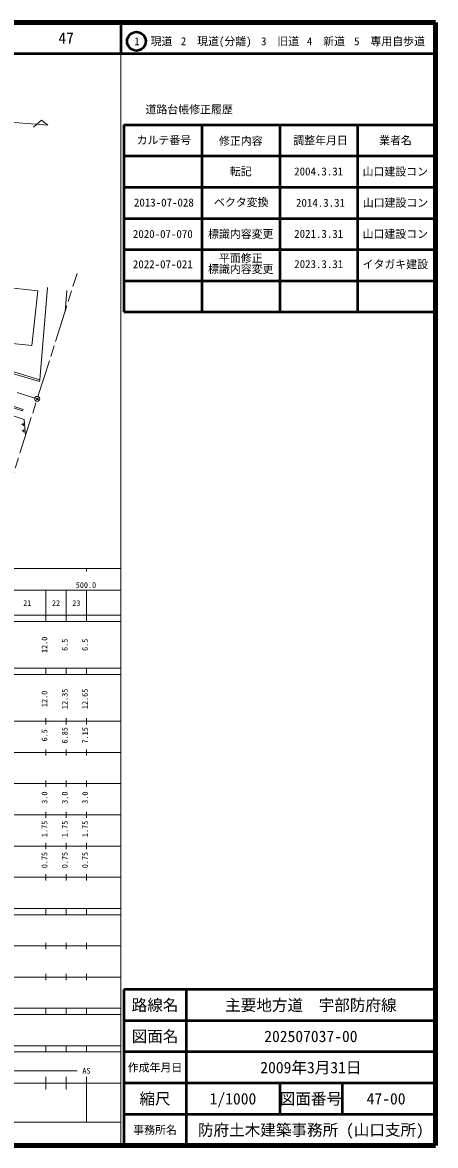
# Model space of a CAD drawing. Units: millimetres, scale not verified. Extents: x 40000 to 680000, y 20000 to 380000.
# Drawn here: x 547463 to 680000, y 20000 to 380000 of the extents above; entities that cross this region are included whole.
import ezdxf
from ezdxf.enums import TextEntityAlignment as Align

# ---------------------------------------------------------------- set-up
doc = ezdxf.new("R2010")
doc.units = ezdxf.units.MM
doc.header["$LTSCALE"] = 1000
doc.header["$PDMODE"] = 32
doc.header["$PDSIZE"] = 500
doc.linetypes.add('CHAIN', pattern=[18.5, 12, -1.5, 3.5, -1.5])
for name, color, linetype, lineweight in [('M-BGD', 7, 'Continuous', 13), ('M-BMK', 2, 'CHAIN', 13), ('M-BMK-SRVR', 3, 'Continuous', 13), ('M-TTL', 2, 'Continuous', 140), ('M-TTL-BAND', 7, 'Continuous', 13), ('M-TTL-FRAM', 2, 'Continuous', 50), ('M-TTL-LINE', 7, 'Continuous', 50)]:
    doc.layers.add(name, color=color, linetype=linetype, lineweight=lineweight)
doc.layers.add('M-OTRS', color=6, linetype='Continuous')
doc.layers.add('M-TTL-TXT', color=7, linetype='Continuous')
doc.styles.add('ＭＳ ゴシック', font='')
doc.styles.get('ＭＳ ゴシック').set_extended_font_data('MS Gothic')

msp = doc.modelspace()

# ---------------------------------------------------------------- linework, layer by layer
at = {"layer": 'M-BGD'}
for p, q in [((561671, 294132), (561125, 287332)), ((480209, 277753), (547510, 255501)), ((480351, 278185), (547653, 255932)), ((547510, 255501), (547653, 255932)), ((548038, 252693), (548419, 247443)), ((547624, 251194), (547141, 251159)), ((547775, 249111), (547292, 249076)), ((547608, 251420), (547641, 250967)), ((547712, 251656), (547778, 250749)), ((547759, 249338), (547792, 248885)), ((547863, 249573), (547929, 248667))]:
    msp.add_line(p, q, dxfattribs=at)
msp.add_lwpolyline([(540786, 295248), (538903, 277671), (550510, 276427), (552394, 294005)], close=True, dxfattribs=at)
for points in [[(555498, 294990), (553049, 265490), (552922, 264868)], [(501834, 282029), (528821, 273361), (529353, 271909), (552922, 264868)], [(501972, 282458), (529161, 273725), (529616, 272586), (553049, 265490)], [(548038, 252693), (496380, 269987), (496069, 267088)]]:
    msp.add_lwpolyline(points, dxfattribs=at)
at = {"layer": 'M-BMK'}
for p, q in [((552450, 260099), (565005, 299511)), ((457742, 289944), (551447, 259583)), ((541036, 224267), (551965, 258574))]:
    msp.add_line(p, q, dxfattribs=at)
at = {"layer": 'M-BMK-SRVR'}
for p, q in [((530706, 349018), (555631, 347092)), ((553562, 348664), (551036, 346456)), ((555631, 347092), (553562, 348664))]:
    msp.add_line(p, q, dxfattribs=at)
msp.add_circle((552208, 259337), 800, dxfattribs=at)
at = {"layer": 'M-OTRS'}
msp.add_point((552208, 259337), dxfattribs=at)
at = {"layer": 'M-TTL'}
for p, q in [((680000, 380000), (40000, 380000)), ((680000, 20000), (680000, 380000)), ((40000, 20000), (680000, 20000))]:
    msp.add_line(p, q, dxfattribs=at)
at = {"layer": 'M-TTL-BAND'}
for p, q in [((579000, 20000), (579000, 370000)), ((40000, 205000), (579000, 205000)), ((568000, 205000), (568000, 204000)), ((68000, 198000), (579000, 198000)), ((555000, 188000), (555000, 198000)), ((561500, 188000), (561500, 198000)), ((568000, 188000), (568000, 198000)), ((40000, 190000), (579000, 190000)), ((40000, 188000), (579000, 188000)), ((40000, 173000), (579000, 173000)), ((555000, 171000), (555000, 173000)), ((561500, 171000), (561500, 173000)), ((568000, 171000), (568000, 173000)), ((40000, 171000), (579000, 171000)), ((40000, 156000), (579000, 156000)), ((555000, 155000), (555000, 157000)), ((561500, 155000), (561500, 157000)), ((568000, 155000), (568000, 157000)), ((46000, 146000), (579000, 146000)), ((555000, 145000), (555000, 147000)), ((561500, 145000), (561500, 147000)), ((568000, 145000), (568000, 147000)), ((555000, 135000), (555000, 137000)), ((561500, 135000), (561500, 137000)), ((568000, 135000), (568000, 137000)), ((52000, 136000), (579000, 136000)), ((46000, 126000), (579000, 126000)), ((555000, 125000), (555000, 127000)), ((561500, 125000), (561500, 127000)), ((568000, 125000), (568000, 127000)), ((52000, 116000), (579000, 116000)), ((555000, 115000), (555000, 117000)), ((561500, 115000), (561500, 117000)), ((568000, 115000), (568000, 117000)), ((46000, 106000), (579000, 106000)), ((555000, 105000), (555000, 107000)), ((561500, 105000), (561500, 107000)), ((568000, 105000), (568000, 107000)), ((40000, 96000), (579000, 96000)), ((40000, 94000), (579000, 94000)), ((555000, 94000), (555000, 96000)), ((561500, 94000), (561500, 96000)), ((568000, 94000), (568000, 96000)), ((49000, 84000), (579000, 84000)), ((555000, 83000), (555000, 85000)), ((561500, 83000), (561500, 85000)), ((568000, 83000), (568000, 85000)), ((40000, 74000), (579000, 74000)), ((555000, 73000), (555000, 75000)), ((561500, 73000), (561500, 75000)), ((568000, 73000), (568000, 75000)), ((40000, 64000), (579000, 64000)), ((40000, 62000), (579000, 62000)), ((555000, 62000), (555000, 64000)), ((561500, 62000), (561500, 64000)), ((568000, 62000), (568000, 64000)), ((40000, 52000), (579000, 52000)), ((555000, 50000), (555000, 52000)), ((561500, 50000), (561500, 52000)), ((568000, 50000), (568000, 52000)), ((40000, 50000), (579000, 50000)), ((71000, 44000), (565000, 44000)), ((40000, 40000), (579000, 40000)), ((555000, 38000), (555000, 42000)), ((561500, 38000), (561500, 42000)), ((568000, 27500), (568000, 42000)), ((68000, 27500), (579000, 27500))]:
    msp.add_line(p, q, dxfattribs=at)
at = {"layer": 'M-TTL-FRAM'}
for p, q in [((580000, 347197), (580000, 287197)), ((580000, 347197), (680000, 347197)), ((580000, 287197), (680000, 287197)), ((680000, 70000), (580000, 70000)), ((580000, 70000), (580000, 20000))]:
    msp.add_line(p, q, dxfattribs=at)
at = {"layer": 'M-TTL-LINE'}
for p, q in [((579000, 380000), (579000, 370000)), ((40000, 370000), (680000, 370000)), ((605000, 347197), (605000, 287197)), ((630000, 347197), (630000, 287197)), ((655000, 347197), (655000, 287197)), ((580000, 337197), (680000, 337197)), ((580000, 327197), (680000, 327197)), ((580000, 317197), (680000, 317197)), ((580000, 307197), (680000, 307197)), ((580000, 297197), (680000, 297197)), ((600000, 70000), (600000, 20000)), ((680000, 60000), (580000, 60000)), ((680000, 50000), (580000, 50000)), ((680000, 40000), (580000, 40000)), ((630000, 40000), (630000, 30000)), ((650000, 40000), (650000, 30000)), ((680000, 30000), (580000, 30000))]:
    msp.add_line(p, q, dxfattribs=at)
msp.add_circle((584031, 373958), 3000, dxfattribs=at)

# ---------------------------------------------------------------- texts
at = {"layer": 'M-TTL-BAND', "style": 'ＭＳ ゴシック'}
for s, p in [('500.0', (567844, 198195)), ('21', (549000, 192405)), ('22', (558250, 192405)), ('23', (564750, 192405)), ('AS', (568000, 42500))]:
    msp.add_text(s, height=1833, dxfattribs=at).set_placement(p, align=Align.BOTTOM_CENTER)
for s, p in [('12.0', (556000, 180500)), ('6.5', (562500, 180500)), ('6.5', (569000, 180500)), ('12.35', (562500, 163174)), ('12.65', (569000, 163174)), ('12.0', (556000, 163174)), ('6.5', (556000, 151500)), ('6.85', (562500, 151500)), ('7.15', (569000, 151500)), ('3.0', (556000, 131500)), ('3.0', (562500, 131500)), ('3.0', (569000, 131500)), ('1.75', (556000, 121500)), ('1.75', (562500, 121500)), ('1.75', (569000, 121500)), ('0.75', (556000, 111500)), ('0.75', (562500, 111500)), ('0.75', (569000, 111500))]:
    msp.add_text(s, height=1833, rotation=90, dxfattribs=at).set_placement(p, align=Align.BOTTOM_CENTER)
at = {"layer": 'M-TTL-TXT', "style": 'ＭＳ ゴシック'}
for s, height, p in [('47', 3666, (561497, 375000)), ('1\u3000現道', 2566, (589448, 373958)), ('2\u3000現道(分離)', 2566, (609619, 373958)), ('3\u3000旧道', 2566, (630121, 373958)), ('4\u3000新道', 2566, (644824, 373958)), ('5\u3000専用自歩道', 2566, (665228, 373958)), ('道路台帳修正履歴', 2566, (600968, 352113)), ('カルテ番号', 2566, (592839, 342277)), ('修正内容', 2566, (617509, 342023)), ('調整年月日', 2566, (643089, 342197)), ('業者名', 2566, (667134, 342197)), ('転記', 2566, (617500, 332245)), ('2004.3.31', 2566, (642500, 332245)), ('山口建設コン', 2566, (667077, 332189)), ('ベクタ変換', 2566, (617672, 322359)), ('2013-07-028', 2566, (592839, 322277)), ('2014.3.31', 2566, (643089, 322197)), ('山口建設コン', 2566, (667134, 322197)), ('2020-07-070', 2566, (592500, 312197)), ('標識内容変更', 2566, (617500, 312197)), ('2021.3.31', 2566, (642500, 312245)), ('山口建設コン', 2566, (667077, 312189)), ('路線名', 3666, (590000, 65000)), ('主要地方道\u3000宇部防府線', 3666, (640000, 65000)), ('図面名', 3666, (590000, 55000)), ('202507037-00', 3666, (640000, 55000)), ('2009年3月31日', 3666, (640000, 45000)), ('作成年月日', 2566, (590000, 45000)), ('縮尺', 3666, (590000, 35000)), ('1/1000', 3666, (615000, 35000)), ('図面番号', 3666, (640000, 35000)), ('47-00', 3666, (664125, 35000)), ('事務所名', 2566, (590000, 25000)), ('防府土木建築事務所 (山口支所)', 3666, (640000, 25000))]:
    msp.add_text(s, height=height, dxfattribs=at).set_placement(p, align=Align.MIDDLE_CENTER)
for s, p in [('平面修正', (617500, 302394)), ('2022-07-021', (592500, 300447)), ('標識内容変更', (617500, 298894))]:
    msp.add_text(s, height=2566, dxfattribs=at).set_placement(p, align=Align.BOTTOM_CENTER)
for s, p in [('2023.3.31', (650375, 300495)), ('イタガキ建設', (677577, 300439))]:
    msp.add_text(s, height=2566, dxfattribs=at).set_placement(p, align=Align.BOTTOM_RIGHT)

doc.saveas('drawing.dxf')
